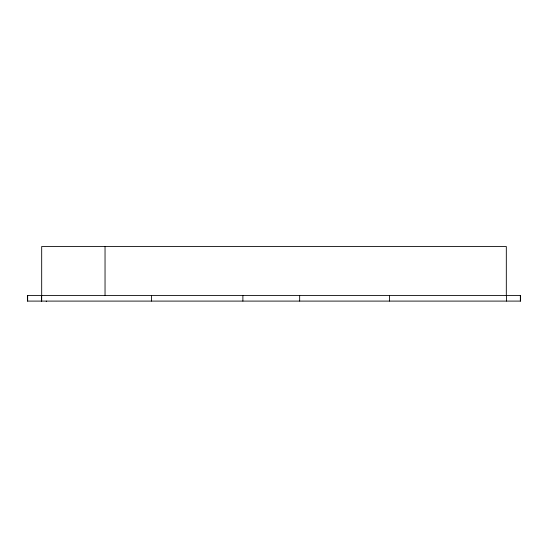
<?xml version="1.0" encoding="UTF-8"?>
<svg xmlns="http://www.w3.org/2000/svg" width="548" height="548" viewBox="0 0 548 548"><rect width="100%" height="100%" fill="white"/><g stroke="black" fill="none" stroke-linecap="round" stroke-linejoin="round"><path stroke-width="0.82" d="M520.34 295.488L520.34 301.092M506.441 295.488L506.441 301.092M506.318 295.488L506.318 246.511L41.682 246.511L41.682 301.092M389.491 295.488L389.491 301.092M299.667 295.488L299.667 301.092M242.887 295.488L242.887 301.092M151.591 295.488L151.591 301.092M105.038 246.511L105.038 295.488M46.285 301.092L46.285 301.489M41.415 295.488L41.415 301.092M27.66 295.488L27.66 301.092M520.6 295.488L27.4 295.488L27.4 301.092L520.6 301.092L520.6 295.488"/></g></svg>
